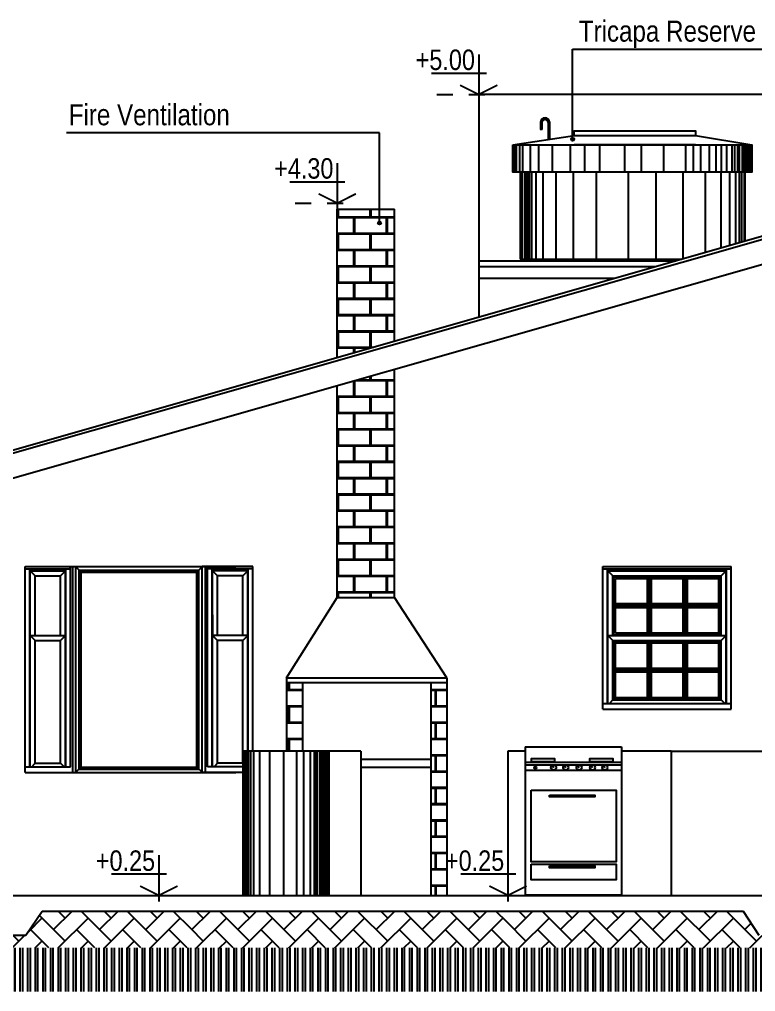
# Model space of a CAD drawing. Header units: millimetres. Extents: x 221 to 543, y -43 to 148.
# Drawn here: x 281.57 to 286.16, y 54.8 to 60.86 of the extents above; entities that cross this region are included whole.
import ezdxf

# ---------------------------------------------------------------- set-up
doc = ezdxf.new("R2010")
doc.units = ezdxf.units.MM
doc.linetypes.add('HIDDEN2', pattern=[4.7625, 3.175, -1.5875])
for name, color, linetype in [('10-M-A-100', 3, 'Continuous'), ('10-NIVELES EN CORTE', 7, 'Continuous'), ('13010100', 7, 'Continuous'), ('1301050', 3, 'Continuous'), ('FINAS', 1, 'Continuous')]:
    doc.layers.add(name, color=color, linetype=linetype)
doc.styles.add('NARROW', font='ARIALN.TTF')
pattern_1 = [(45, (-0.41486, 29.75082), (1e-17, 0.143684098), [0.3048, -0.1016]), (135, (-0.34302, 29.82266), (1e-17, 0.143684098), [0.3048, -0.1016])]

# ---------------------------------------------------------------- blocks, each defined once
blk = doc.blocks.new('NIVEL-CORTE')
at = {"color": 8}
for p, q in [((0, 0.3332), (0, -0.0499)), ((-0.0639, 0.1759), (0.3926, 0.1759))]:
    blk.add_line(p, q, dxfattribs=at)
at = {"layer": '10-M-A-100', "color": 8, "linetype": 'HIDDEN2', "ltscale": 0.03}
blk.add_line((0.3491, 0), (-0.0639, 0), dxfattribs=at)
at = {"layer": '10-NIVELES EN CORTE', "const_width": 0.015}
for points in [[(0, 0), (-0.1552, 0.0778)], [(0, 0), (0.1552, 0.0778)]]:
    blk.add_lwpolyline(points, dxfattribs=at)
at = {"layer": '10-NIVELES EN CORTE', "style": 'NARROW'}
blk.add_attdef('NIVEL', (0.0552, 0.2039), '', height=0.17, dxfattribs=at)

msp = doc.modelspace()

# ---------------------------------------------------------------- hatches: boundary and pattern name
h = msp.add_hatch(color=256)
h.paths.add_polyline_path([(285.0258, 60.1056), (285.017, 60.1091), (285.017, 60.0996, 0.306117)])
h.paths.add_polyline_path([(285.017, 60.1186), (285.017, 60.1091), (285.0258, 60.1056, 0.095932), (285.0264, 60.1091, 0.414214)])
h.paths.add_polyline_path([(285.017, 60.1186, 0.414214), (285.0075, 60.1091, 0.414214), (285.017, 60.0996), (285.017, 60.1091)])
h = msp.add_hatch()
h.set_pattern_fill('AR-B816C', color=256, scale=0.0005, style=0)
h.set_pattern_definition([(0, (-0.41486, 29.75082), (0.1016, 0.1016), [0.1984375, -0.0047625]), (0, (-0.51646, 29.75558), (0.1016, 0.1016), [0.1984375, -0.0047625]), (90, (-0.41486, 29.75082), (-0.1016, 0.1016), [-0.1063625, 0.0968375]), (90, (-0.41962, 29.75082), (-0.1016, 0.1016), [-0.1063625, 0.0968375])])
h.paths.add_polyline_path([(284.2332, 56.7226), (284.1332, 56.7226), (284.1332, 55.3964), (284.2332, 55.3964)])
h.paths.add_polyline_path([(283.3332, 56.7226), (283.2332, 56.7226), (283.2332, 56.2964), (283.3332, 56.2964)])
h.paths.add_polyline_path([(283.9065, 58.6741), (283.5494, 58.5722), (283.5494, 57.2527), (283.9065, 57.2527)])
h.paths.add_polyline_path([(283.9065, 59.6737), (283.5494, 59.6737), (283.5494, 58.7478), (283.9065, 58.8498)])
h = msp.add_hatch(color=256)
h.paths.add_polyline_path([(283.8042, 59.5844), (283.8131, 59.5879), (283.8131, 59.5784, -0.306117)])
h.paths.add_polyline_path([(283.8131, 59.5974), (283.8131, 59.5879), (283.8042, 59.5844, -0.095932), (283.8036, 59.5879, -0.414214)])
h.paths.add_polyline_path([(283.8131, 59.5974, -0.414214), (283.8225, 59.5879, -0.414214), (283.8131, 59.5784), (283.8131, 59.5879)])
for points in [[(284.8894, 56.2077, 0.0384), (284.8874, 56.2061), (284.8991, 56.192)], [(284.9652, 56.2077, 0.0384), (284.9632, 56.2061), (284.9749, 56.192)], [(285.048, 56.2077, 0.0384), (285.046, 56.2061), (285.0578, 56.192)], [(285.132, 56.2077, 0.0384), (285.13, 56.2061), (285.1418, 56.192)], [(285.2091, 56.2077, 0.0384), (285.2071, 56.2061), (285.2188, 56.192)]]:
    msp.add_hatch(color=256).paths.add_polyline_path(points)
h = msp.add_hatch()
h.set_pattern_fill('AR-HBONE', color=253, scale=0.001, style=0)
h.set_pattern_definition(pattern_1)
h.paths.add_polyline_path([(282.638, 55.2965), (281.7091, 55.2965), (281.6091, 55.1465), (281.3058, 55.1465), (281.2091, 55.2965), (280.7316, 55.2965), (280.7316, 55.3964), (280.1617, 55.3964), (280.1617, 55.0691), (282.638, 55.0691)])
h = msp.add_hatch()
h.set_pattern_fill('AR-HBONE', color=253, scale=0.001, style=0)
h.set_pattern_definition(pattern_1)
h.paths.add_polyline_path([(284.6064, 55.2965), (282.638, 55.2965), (282.638, 55.0691), (284.6064, 55.0691)])
h = msp.add_hatch()
h.set_pattern_fill('AR-HBONE', color=253, scale=0.001, style=0)
h.set_pattern_definition(pattern_1)
h.paths.add_polyline_path([(286.0833, 55.2965), (284.6064, 55.2965), (284.6064, 55.0691), (286.67, 55.0691), (286.67, 55.2963), (286.5832, 55.2963), (286.4833, 55.1465), (286.18, 55.1465)])
h = msp.add_hatch()
h.set_pattern_fill('ANSI32', color=251, scale=0.005, angle=45, style=0)
h.set_pattern_definition([(90, (-0.41486, 29.750815), (-0.047625, 3e-18), []), (90, (-0.398987, 29.76669), (-0.047625, 3e-18), [])])
h.paths.add_polyline_path([(282.1475, 55.0691), (279.8998, 55.0691), (279.8998, 54.7971), (282.1475, 54.7971)])
h.paths.add_polyline_path([(284.4293, 55.0691), (282.1475, 55.0691), (282.1475, 54.7971), (284.4293, 54.7971)])
h.paths.add_polyline_path([(285.9377, 55.0691), (284.4293, 55.0691), (284.4293, 54.7971), (285.9377, 54.7971)])
h.paths.add_polyline_path([(288.6758, 55.0691), (285.9377, 55.0691), (285.9377, 54.7971), (288.6758, 54.7971)])
h.paths.add_polyline_path([(290.9879, 55.0691), (288.6758, 55.0691), (288.6758, 54.7971), (290.9879, 54.7971)])
h.paths.add_polyline_path([(292.6304, 55.0691), (290.9879, 55.0691), (290.9879, 54.7971), (292.6304, 54.7971)])
h.paths.add_polyline_path([(279.8998, 55.0691), (277.7254, 55.0691), (277.7254, 54.8714), (276.9924, 54.8714), (276.9924, 55.1625), (276.4924, 55.1625), (276.4924, 55.0222), (276.4924, 54.7971), (279.8998, 54.7971)])

# ---------------------------------------------------------------- linework, layer by layer
for p, q in [((285.017, 60.1091), (285.017, 60.6708)), ((285.017, 60.6708), (288.2087, 60.6708)), ((283.8131, 60.1496), (281.8609, 60.1496)), ((283.8131, 59.5879), (283.8131, 60.1496)), ((283.5494, 59.6737), (283.9065, 59.6737)), ((283.5494, 58.7478), (283.5494, 59.6737)), ((283.9065, 58.8498), (283.9065, 59.6737)), ((285.6597, 59.3505), (284.4316, 59.3505)), ((285.5333, 59.3144), (284.4316, 59.3144)), ((285.2806, 59.2422), (284.4316, 59.2422)), ((283.9065, 57.2527), (283.9065, 58.6741)), ((283.5494, 57.2527), (283.5494, 58.5722)), ((283.2332, 56.7526), (283.5494, 57.2527)), ((284.2332, 56.7526), (283.9065, 57.2527)), ((283.2332, 56.7526), (284.2332, 56.7526)), ((283.2332, 56.7526), (283.2332, 56.2964)), ((283.2332, 56.7226), (284.2332, 56.7226)), ((283.3332, 56.7226), (283.3332, 56.2964)), ((284.1332, 56.7226), (284.1332, 55.3964)), ((284.2332, 56.7526), (284.2332, 55.3964)), ((284.6142, 56.2964), (284.6142, 55.3964)), ((284.7218, 56.2964), (284.6142, 56.2964)), ((285.6316, 56.2964), (285.3218, 56.2964)), ((283.6965, 56.2464), (284.1332, 56.2464)), ((283.6965, 56.1964), (284.1332, 56.1964)), ((284.7218, 56.2275), (285.3218, 56.2275)), ((284.7218, 56.2109), (285.3218, 56.2109)), ((284.7218, 56.1775), (285.3218, 56.1775)), ((284.8991, 56.192), (284.8874, 56.2061)), ((284.8991, 56.192), (284.8894, 56.2077)), ((284.9749, 56.192), (284.9632, 56.2061)), ((284.9749, 56.192), (284.9652, 56.2077)), ((285.0578, 56.192), (285.046, 56.2061)), ((285.0578, 56.192), (285.048, 56.2077)), ((285.1418, 56.192), (285.13, 56.2061)), ((285.1418, 56.192), (285.132, 56.2077)), ((285.2188, 56.192), (285.2071, 56.2061)), ((285.2188, 56.192), (285.2091, 56.2077))]:
    msp.add_line(p, q)
at = {"color": 252}
for p, q in [((286.2316, 60.3881), (284.4316, 60.3881)), ((284.4316, 60.3881), (284.4316, 58.9998)), ((284.6478, 60.0759), (284.6478, 59.9036)), ((284.6563, 60.0772), (284.6563, 59.9036)), ((284.666, 60.0772), (284.666, 59.9036)), ((284.6866, 60.0772), (284.6866, 59.9036)), ((284.7036, 60.0772), (284.7036, 59.9036)), ((284.7534, 60.0772), (284.7534, 59.9036)), ((284.8043, 60.0772), (284.8043, 59.9036)), ((284.8905, 60.0772), (284.8905, 59.9036)), ((285.0024, 60.0772), (285.0024, 59.9036)), ((285.091, 60.0772), (285.091, 59.9036)), ((285.1844, 60.0772), (285.1844, 59.9036)), ((285.3409, 60.0772), (285.3409, 59.9036)), ((285.4441, 60.0772), (285.4441, 59.9036)), ((285.5841, 60.0772), (285.5841, 59.9036)), ((285.72, 60.0772), (285.72, 59.9036)), ((285.7686, 60.0772), (285.7686, 59.9036)), ((285.8135, 60.0772), (285.8135, 59.9036)), ((285.8693, 60.0772), (285.8693, 59.9036)), ((285.9105, 60.0772), (285.9105, 59.9036)), ((285.9433, 60.0772), (285.9433, 59.9036)), ((285.9773, 60.0772), (285.9773, 59.9036)), ((286.0088, 60.0772), (286.0088, 59.9036)), ((286.027, 60.0772), (286.027, 59.9036)), ((286.044, 60.0772), (286.044, 59.9036)), ((286.0562, 60.0772), (286.0562, 59.9036)), ((286.0731, 60.0772), (286.0731, 59.9036)), ((286.0841, 60.0772), (286.0841, 59.9036)), ((286.0938, 60.0772), (286.0938, 59.9036)), ((286.1023, 60.0772), (286.1023, 59.9036)), ((286.1144, 60.0772), (286.1144, 59.9036)), ((286.1217, 60.0772), (286.1217, 59.9036)), ((286.1314, 60.0772), (286.1314, 59.9036)), ((284.7002, 59.9036), (284.7002, 59.3614)), ((284.7174, 59.9036), (284.7174, 59.3614)), ((284.7302, 59.9036), (284.7302, 59.3614)), ((284.7365, 59.9036), (284.7365, 59.3614)), ((284.746, 59.9036), (284.746, 59.3614)), ((284.7613, 59.9036), (284.7613, 59.3614)), ((284.7883, 59.9036), (284.7883, 59.3614)), ((284.831, 59.9036), (284.831, 59.3614)), ((284.9126, 59.9036), (284.9126, 59.3614)), ((285.0205, 59.9036), (285.0205, 59.3614)), ((285.1645, 59.9036), (285.1645, 59.3614)), ((285.3637, 59.9036), (285.3637, 59.3614)), ((285.5364, 59.9036), (285.5364, 59.3614)), ((285.7044, 59.9036), (285.7044, 59.3633)), ((285.8436, 59.9036), (285.8436, 59.403)), ((285.9419, 59.9036), (285.9419, 59.4311)), ((285.9947, 59.9036), (285.9947, 59.4462)), ((286.0331, 59.9036), (286.0331, 59.4571)), ((286.0547, 59.9036), (286.0547, 59.4633)), ((286.0691, 59.9036), (286.0691, 59.4674)), ((286.0859, 59.9036), (286.0859, 59.4722)), ((281.8855, 57.4317), (281.8855, 57.4463)), ((282.7732, 57.0158), (282.7732, 57.1461)), ((282.973, 56.2964), (282.973, 55.3964)), ((282.9827, 56.2964), (282.9827, 55.3964)), ((282.9943, 56.2964), (282.9943, 55.3964)), ((283.0079, 56.2964), (283.0079, 55.3964)), ((283.0272, 56.2964), (283.0272, 55.3964)), ((283.0649, 56.2964), (283.0649, 55.3964)), ((283.1278, 56.2964), (283.1278, 55.3964)), ((283.2149, 56.2964), (283.2149, 55.3964)), ((283.2962, 56.2964), (283.2962, 55.3964)), ((283.3397, 56.2964), (283.3397, 55.3964)), ((283.3803, 56.2964), (283.3803, 55.3964)), ((283.4055, 56.2964), (283.4055, 55.3964)), ((283.4142, 56.2964), (283.4142, 55.3964)), ((283.4219, 56.2964), (283.4219, 55.3964)), ((283.4384, 56.2964), (283.4384, 55.3964)), ((283.45, 56.2964), (283.45, 55.3964)), ((283.4577, 56.2964), (283.4577, 55.3964)), ((283.4635, 56.2964), (283.4635, 55.3964)), ((283.4722, 56.2964), (283.4722, 55.3964)), ((283.4771, 56.2964), (283.4771, 55.3964)), ((283.4819, 56.2964), (283.4819, 55.3964)), ((283.4848, 56.2964), (283.4848, 55.3964)), ((283.4877, 56.2964), (283.4877, 55.3964)), ((283.4935, 56.2964), (283.4935, 55.3964))]:
    msp.add_line(p, q, dxfattribs=at)
at = {"color": 1}
msp.add_line((286.3316, 59.5424), (280.8174, 57.9676), dxfattribs=at)
at = {"color": 2}
for p, q in [((286.3316, 59.5215), (281.0316, 58.0103)), ((286.3316, 59.3655), (281.0779, 57.8675)), ((282.9611, 56.2964), (282.9611, 55.3964)), ((283.6965, 56.2964), (282.9611, 56.2964)), ((283.4965, 56.2964), (283.4965, 55.3964)), ((283.6965, 56.2964), (283.6965, 55.3964)), ((285.6316, 56.2964), (285.6316, 55.3964)), ((285.6316, 56.2964), (286.2316, 56.2964)), ((281.7091, 55.2965), (281.6091, 55.1465)), ((286.0833, 55.2965), (281.7091, 55.2965)), ((286.18, 55.1465), (286.0833, 55.2965)), ((281.6091, 55.1465), (281.3058, 55.1465))]:
    msp.add_line(p, q, dxfattribs=at)
at = {"color": 253}
msp.add_line((283.5494, 57.2527), (283.9065, 57.2527), dxfattribs=at)
at = {"color": 3}
for p, q in [((284.7218, 56.3229), (284.7218, 55.4002)), ((284.7218, 56.3229), (285.3218, 56.3229)), ((285.3218, 56.3229), (285.3218, 55.4002)), ((284.7218, 55.4002), (285.3218, 55.4002))]:
    msp.add_line(p, q, dxfattribs=at)
at = {"color": 6}
msp.add_line((279.3316, 55.3964), (288.2316, 55.3964), dxfattribs=at)
for points in [[(284.7588, 56.2303), (284.9062, 56.2303), (284.9062, 56.247), (284.7588, 56.247)], [(285.1218, 56.2303), (285.2693, 56.2303), (285.2693, 56.247), (285.1218, 56.247)], [(284.7591, 56.0519), (285.2891, 56.0519), (285.2891, 55.6049), (284.7591, 55.6049)], [(284.8735, 56.0214), (285.1549, 56.0214), (285.1549, 56.0098), (284.8735, 56.0098)], [(284.7591, 55.5916), (285.2887, 55.5916), (285.2887, 55.4926), (284.7591, 55.4926)], [(284.8735, 55.5799), (285.1549, 55.5799), (285.1549, 55.5682), (284.8735, 55.5682)]]:
    msp.add_lwpolyline(points, close=True)
for centre, radius in [((285.017, 60.1091), 0.00949), ((283.8131, 59.5879), 0.00949), ((284.7849, 56.1924), 0.00745)]:
    msp.add_circle(centre, radius)
at = {"color": 2}
for centre in [(284.8985, 56.1939), (284.9744, 56.1939), (285.0572, 56.1939), (285.1412, 56.1939), (285.2182, 56.1939)]:
    msp.add_circle(centre, 0.0166, dxfattribs=at)
at = {"layer": '13010100'}
for p, q in [((281.605, 56.1617), (281.605, 57.4463)), ((281.605, 57.4463), (281.8869, 57.4463)), ((281.8869, 56.1987), (281.8869, 57.4463)), ((281.8869, 57.4463), (281.9209, 57.4463)), ((281.9189, 57.4463), (282.9169, 57.4463)), ((281.9209, 56.1637), (281.9209, 57.4463)), ((282.7413, 57.4463), (282.7073, 57.4463)), ((282.7073, 56.1637), (282.7073, 57.4463)), ((282.7413, 56.1987), (282.7413, 57.4463)), ((283.0231, 57.4463), (282.7413, 57.4463)), ((283.0231, 56.2964), (283.0231, 57.4463)), ((285.2059, 56.5564), (285.2059, 57.4464)), ((285.2059, 57.4464), (286.0059, 57.4464)), ((286.0059, 56.5564), (286.0059, 57.4464)), ((281.605, 57.4317), (281.8869, 57.4317)), ((281.6339, 56.1987), (281.6339, 57.4317)), ((281.636, 56.1987), (281.636, 57.4189)), ((281.636, 57.4189), (281.8559, 57.4189)), ((281.6671, 57.3878), (281.8249, 57.3878)), ((281.6671, 57.0168), (281.6671, 57.3878)), ((281.8249, 57.0168), (281.8249, 57.3878)), ((281.8559, 56.1987), (281.8559, 57.4189)), ((281.8581, 56.1987), (281.8581, 57.4317)), ((281.9407, 56.1835), (281.9407, 57.4245)), ((281.9407, 57.4245), (282.6875, 57.4245)), ((281.9532, 56.196), (281.9532, 57.412)), ((281.9532, 57.412), (282.675, 57.412)), ((282.675, 56.196), (282.675, 57.412)), ((282.6875, 56.1835), (282.6875, 57.4245)), ((283.0231, 57.4317), (282.7413, 57.4317)), ((282.7701, 56.1987), (282.7701, 57.4317)), ((282.7723, 56.1987), (282.7723, 57.4189)), ((282.9921, 57.4189), (282.7723, 57.4189)), ((282.8033, 57.0168), (282.8033, 57.3878)), ((282.9611, 57.3878), (282.8033, 57.3878)), ((282.9611, 57.0168), (282.9611, 57.3878)), ((282.9921, 56.2964), (282.9921, 57.4189)), ((282.9943, 56.2964), (282.9943, 57.4317)), ((285.2059, 57.4318), (286.0059, 57.4318)), ((285.2347, 56.5934), (285.2347, 57.4318)), ((285.2369, 57.419), (285.9749, 57.419)), ((285.2369, 56.5934), (285.2369, 57.419)), ((285.2369, 57.419), (285.2679, 57.3879)), ((285.2679, 57.3879), (285.9438, 57.3879)), ((285.2679, 57.0169), (285.2679, 57.3879)), ((285.9438, 57.3879), (285.9749, 57.419)), ((285.9438, 57.0169), (285.9438, 57.3879)), ((285.9749, 56.5934), (285.9749, 57.419)), ((285.977, 56.5934), (285.977, 57.4318)), ((285.2839, 57.372), (285.4809, 57.372)), ((285.2839, 57.2155), (285.2839, 57.372)), ((285.4809, 57.372), (285.4809, 57.2155)), ((285.5069, 57.372), (285.7048, 57.372)), ((285.5069, 57.372), (285.5069, 57.2155)), ((285.7048, 57.372), (285.7048, 57.2155)), ((285.7308, 57.372), (285.9278, 57.372)), ((285.7308, 57.372), (285.7308, 57.2155)), ((285.9278, 57.2155), (285.9278, 57.372)), ((285.2839, 57.2155), (285.4809, 57.2155)), ((285.5069, 57.2155), (285.7048, 57.2155)), ((285.7308, 57.2155), (285.9278, 57.2155)), ((285.2839, 57.033), (285.2839, 57.1895)), ((285.4809, 57.1895), (285.2839, 57.1895)), ((285.4809, 57.1895), (285.4809, 57.033)), ((285.7048, 57.1895), (285.5069, 57.1895)), ((285.5069, 57.1895), (285.5069, 57.033)), ((285.7048, 57.1895), (285.7048, 57.033)), ((285.7308, 57.1895), (285.7308, 57.033)), ((285.9278, 57.1895), (285.7308, 57.1895)), ((285.9278, 57.033), (285.9278, 57.1895)), ((285.2839, 57.033), (285.4809, 57.033)), ((285.4809, 57.0759), (285.4809, 57.0633)), ((285.5069, 57.033), (285.7048, 57.033)), ((285.7308, 57.033), (285.9278, 57.033)), ((281.636, 57.0168), (281.8559, 57.0168)), ((281.6671, 56.2203), (281.6671, 56.9857)), ((281.6671, 56.9857), (281.8249, 56.9857)), ((281.8249, 56.2203), (281.8249, 56.9857)), ((282.9921, 57.0168), (282.7723, 57.0168)), ((282.8033, 56.2203), (282.8033, 56.9857)), ((282.9611, 56.9857), (282.8033, 56.9857)), ((282.9611, 56.2203), (282.9611, 56.9857)), ((285.2369, 57.0169), (285.9749, 57.0169)), ((285.2369, 57.0169), (285.2679, 56.9858)), ((285.9438, 57.0171), (285.2679, 57.0171)), ((285.2679, 56.615), (285.2679, 56.9858)), ((285.2679, 56.9858), (285.9438, 56.9858)), ((285.2839, 56.9699), (285.4809, 56.9699)), ((285.2839, 56.8134), (285.2839, 56.9699)), ((285.4809, 56.9699), (285.4809, 56.8134)), ((285.5069, 56.9699), (285.5069, 56.8134)), ((285.5069, 56.9699), (285.7048, 56.9699)), ((285.7048, 56.9699), (285.7048, 56.8134)), ((285.7308, 56.9699), (285.7308, 56.8134)), ((285.7308, 56.9699), (285.9278, 56.9699)), ((285.9278, 56.8134), (285.9278, 56.9699)), ((285.9438, 56.9858), (285.9749, 57.0169)), ((285.9438, 56.615), (285.9438, 56.9858)), ((285.2839, 56.8134), (285.4809, 56.8134)), ((285.4809, 56.7874), (285.2839, 56.7874)), ((285.2839, 56.6309), (285.2839, 56.7874)), ((285.4809, 56.7874), (285.4809, 56.6309)), ((285.5069, 56.8134), (285.7048, 56.8134)), ((285.5069, 56.7874), (285.5069, 56.6309)), ((285.7048, 56.7874), (285.5069, 56.7874)), ((285.7048, 56.7874), (285.7048, 56.6309)), ((285.7308, 56.8134), (285.9278, 56.8134)), ((285.9278, 56.7874), (285.7308, 56.7874)), ((285.7308, 56.7874), (285.7308, 56.6309)), ((285.9278, 56.6309), (285.9278, 56.7874)), ((285.4809, 56.6739), (285.4809, 56.6612)), ((285.2463, 56.5934), (285.2679, 56.615)), ((285.2679, 56.615), (285.9438, 56.615)), ((285.2839, 56.6309), (285.4809, 56.6309)), ((285.5069, 56.6309), (285.7048, 56.6309)), ((285.7308, 56.6309), (285.9278, 56.6309)), ((285.9438, 56.615), (285.9654, 56.5934)), ((285.2059, 56.5934), (286.0059, 56.5934)), ((285.2059, 56.5564), (286.0059, 56.5564)), ((281.605, 56.1987), (281.8869, 56.1987)), ((281.6671, 56.2203), (281.8249, 56.2203)), ((281.9407, 56.1835), (282.6875, 56.1835)), ((281.9532, 56.196), (282.675, 56.196)), ((282.9611, 56.1987), (282.7413, 56.1987)), ((282.9611, 56.2203), (282.8033, 56.2203)), ((281.605, 56.1617), (281.8869, 56.1617)), ((281.8869, 56.1617), (281.9209, 56.1617)), ((281.9209, 56.1617), (282.9169, 56.1617)), ((282.7413, 56.1617), (282.7073, 56.1617)), ((282.9611, 56.1617), (282.7413, 56.1617))]:
    msp.add_line(p, q, dxfattribs=at)
at = {"layer": '1301050'}
for p, q in [((281.9009, 56.1617), (281.9009, 57.4463)), ((281.9209, 57.4443), (281.9532, 57.412)), ((282.7073, 57.4443), (282.675, 57.412)), ((282.7273, 56.1617), (282.7273, 57.4463)), ((281.636, 57.4189), (281.6671, 57.3878)), ((281.8249, 57.3878), (281.8559, 57.4189)), ((282.8033, 57.3878), (282.7723, 57.4189)), ((282.9921, 57.4189), (282.9611, 57.3878)), ((285.2738, 57.382), (285.9379, 57.382)), ((285.2738, 57.023), (285.2738, 57.382)), ((285.4809, 57.372), (285.4909, 57.382)), ((285.4909, 57.382), (285.4909, 57.2054)), ((285.4968, 57.382), (285.5069, 57.372)), ((285.4968, 57.382), (285.4968, 57.2054)), ((285.7048, 57.372), (285.7149, 57.382)), ((285.7149, 57.382), (285.7149, 57.2054)), ((285.7208, 57.382), (285.7208, 57.2054)), ((285.7208, 57.382), (285.7308, 57.372)), ((285.9379, 57.023), (285.9379, 57.382)), ((285.2839, 57.2155), (285.2738, 57.2054)), ((285.9379, 57.2054), (285.2738, 57.2054)), ((285.9379, 57.1995), (285.2738, 57.1995)), ((285.2839, 57.1895), (285.2738, 57.1995)), ((285.4809, 57.2155), (285.4909, 57.2054)), ((285.4809, 57.1895), (285.4909, 57.1995)), ((285.4909, 57.1995), (285.4909, 57.023)), ((285.4968, 57.2054), (285.5069, 57.2155)), ((285.4968, 57.1995), (285.4968, 57.023)), ((285.4968, 57.1995), (285.5069, 57.1895)), ((285.7048, 57.2155), (285.7149, 57.2054)), ((285.7048, 57.1895), (285.7149, 57.1995)), ((285.7149, 57.1995), (285.7149, 57.023)), ((285.7208, 57.2054), (285.7308, 57.2155)), ((285.7208, 57.1995), (285.7208, 57.023)), ((285.7208, 57.1995), (285.7308, 57.1895)), ((285.9278, 57.2155), (285.9379, 57.2054)), ((285.9278, 57.1895), (285.9379, 57.1995)), ((285.2738, 57.023), (285.9379, 57.023)), ((285.4809, 57.033), (285.4909, 57.023)), ((285.4968, 57.023), (285.5069, 57.033)), ((285.7048, 57.033), (285.7149, 57.023)), ((285.7208, 57.023), (285.7308, 57.033)), ((281.636, 57.0168), (281.6671, 56.9857)), ((281.8249, 56.9857), (281.8559, 57.0168)), ((282.8033, 56.9857), (282.7723, 57.0168)), ((282.9921, 57.0168), (282.9611, 56.9857)), ((285.2839, 56.9699), (285.2679, 56.9858)), ((285.2738, 56.9799), (285.9379, 56.9799)), ((285.2738, 56.6209), (285.2738, 56.9799)), ((285.4809, 56.9699), (285.4909, 56.9799)), ((285.4909, 56.9799), (285.4909, 56.8034)), ((285.4968, 56.9799), (285.5069, 56.9699)), ((285.4968, 56.9799), (285.4968, 56.8034)), ((285.7048, 56.9699), (285.7149, 56.9799)), ((285.7149, 56.9799), (285.7149, 56.8034)), ((285.7208, 56.9799), (285.7208, 56.8034)), ((285.7208, 56.9799), (285.7308, 56.9699)), ((285.9278, 56.9699), (285.9438, 56.9858)), ((285.9379, 56.6209), (285.9379, 56.9799)), ((285.2839, 56.8134), (285.2738, 56.8034)), ((285.9379, 56.8034), (285.2738, 56.8034)), ((285.9379, 56.7975), (285.2738, 56.7975)), ((285.2839, 56.7874), (285.2738, 56.7975)), ((285.4809, 56.8134), (285.4909, 56.8034)), ((285.4809, 56.7874), (285.4909, 56.7975)), ((285.4909, 56.7975), (285.4909, 56.6209)), ((285.4968, 56.8034), (285.5069, 56.8134)), ((285.4968, 56.7975), (285.4968, 56.6209)), ((285.4968, 56.7975), (285.5069, 56.7874)), ((285.7048, 56.8134), (285.7149, 56.8034)), ((285.7048, 56.7874), (285.7149, 56.7975)), ((285.7149, 56.7975), (285.7149, 56.6209)), ((285.7208, 56.8034), (285.7308, 56.8134)), ((285.7208, 56.7975), (285.7308, 56.7874)), ((285.7208, 56.7975), (285.7208, 56.6209)), ((285.9278, 56.8134), (285.9379, 56.8034)), ((285.9278, 56.7874), (285.9379, 56.7975)), ((285.2839, 56.6309), (285.2679, 56.615)), ((285.2738, 56.6209), (285.9379, 56.6209)), ((285.4809, 56.6309), (285.4909, 56.6209)), ((285.4968, 56.6209), (285.5069, 56.6309)), ((285.7048, 56.6309), (285.7149, 56.6209)), ((285.7208, 56.6209), (285.7308, 56.6309)), ((285.9278, 56.6309), (285.9438, 56.615)), ((281.6455, 56.1987), (281.6671, 56.2203)), ((281.8249, 56.2203), (281.8465, 56.1987)), ((281.9532, 56.196), (281.9209, 56.1637)), ((282.675, 56.196), (282.7073, 56.1637)), ((282.8033, 56.2203), (282.7817, 56.1987))]:
    msp.add_line(p, q, dxfattribs=at)
at = {"layer": 'FINAS', "color": 0}
for p, q in [((284.8156, 60.1715), (284.8268, 60.1715)), ((284.8161, 60.2139), (284.8161, 60.1704)), ((284.8261, 60.2139), (284.8261, 60.1704)), ((284.864, 60.2139), (284.864, 60.11)), ((284.874, 60.2139), (284.874, 60.11)), ((284.6434, 60.0752), (285.029, 60.1334)), ((285.029, 60.1334), (285.7833, 60.1334)), ((285.7833, 60.1334), (286.1353, 60.0752)), ((284.6903, 59.9036), (284.6903, 59.3614)), ((286.0903, 59.9036), (286.0903, 59.4735)), ((284.6903, 59.3614), (285.6979, 59.3614))]:
    msp.add_line(p, q, dxfattribs=at)
for points in [[(285.0268, 60.133), (285.0268, 60.1612), (285.784, 60.1612), (285.784, 60.1332)], [(285.784, 60.0752), (285.0268, 60.0752)]]:
    msp.add_lwpolyline(points, dxfattribs=at)
msp.add_lwpolyline([(284.6434, 60.0752), (286.1353, 60.0752), (286.1353, 59.9036), (284.6434, 59.9036)], close=True, dxfattribs=at)
for radius in [0.029, 0.019]:
    msp.add_arc((284.8451, 60.2139), radius, 0, 180, dxfattribs=at)

# ---------------------------------------------------------------- block references
at = {"color": 3}
ref = msp.add_blockref('NIVEL-CORTE', (284.4316, 60.3881), dxfattribs=dict(at, xscale=-0.75, yscale=0.75, zscale=0.75))
ref.add_attrib('NIVEL', '+5.00', (284.0385, 60.541), dxfattribs={"layer": '10-NIVELES EN CORTE', "height": 0.1275, "style": 'NARROW'})
ref = msp.add_blockref('NIVEL-CORTE', (283.5494, 59.7111), dxfattribs=dict(at, xscale=-0.75, yscale=0.75, zscale=0.75))
ref.add_attrib('NIVEL', '+4.30', (283.1563, 59.864), dxfattribs={"layer": '10-NIVELES EN CORTE', "height": 0.1275, "style": 'NARROW'})
ref = msp.add_blockref('NIVEL-CORTE', (282.4376, 55.3964), dxfattribs=dict(at, xscale=-0.75, yscale=0.75, zscale=0.75))
ref.add_attrib('NIVEL', '+0.25', (282.0445, 55.5493), dxfattribs={"layer": '10-NIVELES EN CORTE', "height": 0.1275, "style": 'NARROW'})
ref = msp.add_blockref('NIVEL-CORTE', (284.6142, 55.3964), dxfattribs=dict(at, xscale=-0.75, yscale=0.75, zscale=0.75))
ref.add_attrib('NIVEL', '+0.25', (284.2211, 55.5493), dxfattribs={"layer": '10-NIVELES EN CORTE', "height": 0.1275, "style": 'NARROW'})

# ---------------------------------------------------------------- texts
at = {"color": 0, "style": 'NARROW'}
for s, p in [('Tricapa Reserve Tank Cap:1.000Lts.', (285.0556, 60.7178)), ('Fire Ventilation', (281.8756, 60.1966))]:
    msp.add_text(s, height=0.131483, dxfattribs=at).set_placement(p)

doc.saveas('drawing.dxf')
